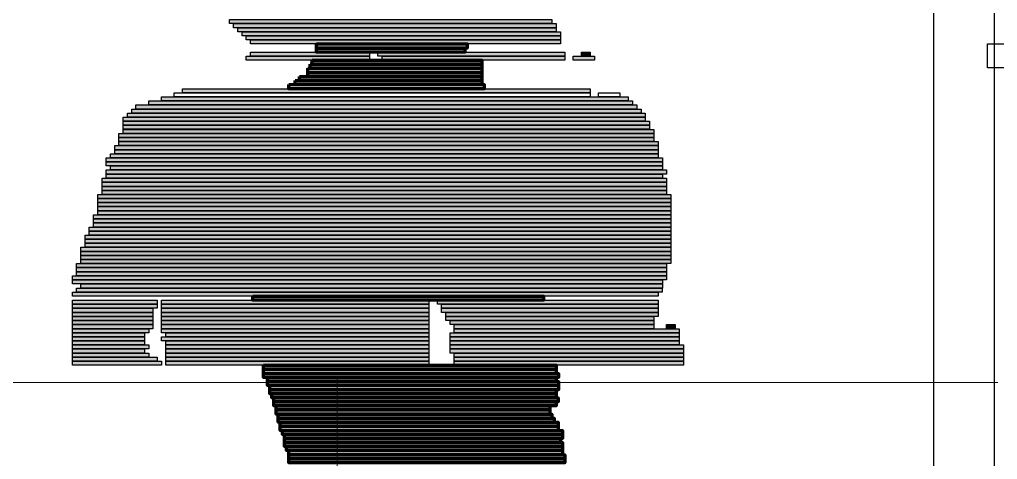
# Model space of a CAD drawing. Header units: millimetres. Extents: x 8 to 41779, y 4087 to 28530.
# Drawn here: x 17349 to 18826, y 16106 to 16771 of the extents above; entities that cross this region are included whole.
import ezdxf

# ---------------------------------------------------------------- set-up
doc = ezdxf.new("R2010")
doc.units = ezdxf.units.MM
doc.header["$LTSCALE"] = 50
for name, color, linetype in [('00_Wand_Bestand', 7, 'Continuous'), ('05_Linien_stark', 7, 'Continuous'), ('06_Linien_fein', 3, 'Continuous')]:
    doc.layers.add(name, color=color, linetype=linetype)

msp = doc.modelspace()

# ---------------------------------------------------------------- hatches: boundary and pattern name
at = {"layer": '00_Wand_Bestand'}
for points in [[(17665.7, 16771.2), (18153, 16771.2), (18153, 16765.1), (17665.7, 16765.1)], [(17672.1, 16765.1), (18159.5, 16765.1), (18159.5, 16758.9), (17672.1, 16758.9)], [(17678.5, 16758.9), (18159.4, 16758.9), (18159.4, 16752.8), (17678.5, 16752.8)], [(17684.9, 16752.8), (18165.9, 16752.8), (18165.9, 16746.6), (17684.9, 16746.6)], [(17691.3, 16746.6), (18165.9, 16746.6), (18165.9, 16740.5), (17691.3, 16740.5)], [(17697.7, 16740.5), (18165.8, 16740.5), (18165.8, 16734.3), (17697.7, 16734.3)], [(17691.3, 16715.9), (17877.3, 16715.9), (17877.3, 16709.7), (17691.3, 16709.7)], [(17697.7, 16722.1), (17877.3, 16722.1), (17877.3, 16715.9), (17697.7, 16715.9)], [(17890.1, 16722.1), (18172.3, 16722.1), (18172.3, 16715.9), (17890.1, 16715.9)], [(17896.6, 16715.9), (18172.3, 16715.9), (18172.3, 16709.7), (17896.6, 16709.7)], [(18185.1, 16715.9), (18217.2, 16715.9), (18217.2, 16709.7), (18185.1, 16709.7)], [(18197.9, 16722.1), (18210.8, 16722.1), (18210.8, 16715.9), (18197.9, 16715.9)], [(17595.1, 16666.7), (18210.7, 16666.7), (18210.7, 16660.6), (17595.1, 16660.6)], [(17563.1, 16654.4), (18268.4, 16654.4), (18268.4, 16648.3), (17563.1, 16648.3)], [(17518.2, 16636), (18287.7, 16636), (18287.7, 16629.8), (17518.2, 16629.8)], [(17524.6, 16642.1), (18281.3, 16642.1), (18281.3, 16636), (17524.6, 16636)], [(17543.9, 16648.3), (18274.9, 16648.3), (18274.9, 16642.1), (17543.9, 16642.1)], [(17505.4, 16623.7), (18294.1, 16623.7), (18294.1, 16617.5), (17505.4, 16617.5)], [(17511.8, 16629.8), (18294.1, 16629.8), (18294.1, 16623.7), (17511.8, 16623.7)], [(17505.4, 16617.5), (18300.5, 16617.5), (18300.5, 16611.4), (17505.4, 16611.4)], [(17505.4, 16611.4), (18300.5, 16611.4), (18300.5, 16605.3), (17505.4, 16605.3)], [(17498.9, 16599.1), (18306.9, 16599.1), (18306.9, 16592.9), (17498.9, 16592.9)], [(17498.9, 16592.9), (18306.9, 16592.9), (18306.9, 16586.8), (17498.9, 16586.8)], [(17505.4, 16605.2), (18306.9, 16605.2), (18306.9, 16599.1), (17505.4, 16599.1)], [(17492.5, 16580.6), (18313.3, 16580.6), (18313.3, 16574.5), (17492.5, 16574.5)], [(17498.9, 16586.8), (18313.3, 16586.8), (18313.3, 16580.6), (17498.9, 16580.6)], [(17479.7, 16562.2), (18319.8, 16562.2), (18319.8, 16556), (17479.7, 16556)], [(17486.1, 16568.4), (18313.4, 16568.4), (18313.4, 16562.2), (17486.1, 16562.2)], [(17492.5, 16574.5), (18313.3, 16574.5), (18313.3, 16568.3), (17492.5, 16568.3)], [(17479.7, 16556), (18319.8, 16556), (18319.8, 16549.9), (17479.7, 16549.9)], [(17486.1, 16549.9), (18319.8, 16549.9), (18319.8, 16543.8), (17486.1, 16543.8)], [(17479.7, 16543.8), (18326.2, 16543.8), (18326.2, 16537.6), (17479.7, 16537.6)], [(17479.7, 16537.6), (18319.8, 16537.6), (18319.8, 16531.4), (17479.7, 16531.4)], [(17473.3, 16531.4), (18326.2, 16531.4), (18326.2, 16525.3), (17473.3, 16525.3)], [(17473.3, 16525.3), (18326.2, 16525.3), (18326.2, 16519.1), (17473.3, 16519.1)], [(17473.3, 16519.1), (18326.2, 16519.1), (18326.2, 16513), (17473.3, 16513)], [(17466.9, 16506.8), (18332.6, 16506.8), (18332.6, 16500.7), (17466.9, 16500.7)], [(17473.3, 16513), (18326.2, 16513), (18326.2, 16506.8), (17473.3, 16506.8)], [(17466.9, 16500.7), (18332.6, 16500.7), (18332.6, 16494.5), (17466.9, 16494.5)], [(17466.9, 16494.5), (18332.6, 16494.5), (18332.6, 16488.4), (17466.9, 16488.4)], [(17466.9, 16488.4), (18332.6, 16488.4), (18332.6, 16482.2), (17466.9, 16482.2)], [(17460.5, 16476.1), (18332.6, 16476.1), (18332.6, 16470), (17460.5, 16470)], [(17466.9, 16482.2), (18332.6, 16482.2), (18332.6, 16476.1), (17466.9, 16476.1)], [(17460.5, 16470), (18332.6, 16470), (18332.6, 16463.8), (17460.5, 16463.8)], [(17460.5, 16463.8), (18332.6, 16463.8), (18332.6, 16457.6), (17460.5, 16457.6)], [(17447.7, 16445.3), (18332.6, 16445.3), (18332.6, 16439.2), (17447.7, 16439.2)], [(17454.1, 16457.6), (18332.6, 16457.6), (18332.6, 16451.5), (17454.1, 16451.5)], [(17454.1, 16451.5), (18332.6, 16451.5), (18332.6, 16445.3), (17454.1, 16445.3)], [(17447.7, 16439.2), (18332.6, 16439.2), (18332.6, 16433.1), (17447.7, 16433.1)], [(17447.7, 16433.1), (18332.6, 16433.1), (18332.6, 16426.9), (17447.7, 16426.9)], [(17441.3, 16426.9), (18332.6, 16426.9), (18332.6, 16420.7), (17441.3, 16420.7)], [(17441.3, 16420.7), (18332.6, 16420.7), (18332.6, 16414.6), (17441.3, 16414.6)], [(17441.3, 16414.6), (18332.6, 16414.6), (18332.6, 16408.5), (17441.3, 16408.5)], [(17434.8, 16402.3), (18326.2, 16402.3), (18326.2, 16396.2), (17434.8, 16396.2)], [(17441.3, 16408.5), (18332.6, 16408.5), (18332.6, 16402.3), (17441.3, 16402.3)], [(17434.8, 16396.2), (18326.2, 16396.2), (18326.2, 16390), (17434.8, 16390)], [(17434.8, 16390), (18326.2, 16390), (18326.2, 16383.9), (17434.8, 16383.9)], [(17428.5, 16383.9), (18326.2, 16383.9), (18326.2, 16377.7), (17428.5, 16377.7)], [(17428.5, 16377.7), (18319.8, 16377.7), (18319.8, 16371.6), (17428.5, 16371.6)], [(17441.3, 16371.6), (18319.8, 16371.6), (18319.8, 16365.4), (17441.3, 16365.4)], [(17428.5, 16359.3), (18313.4, 16359.3), (18313.4, 16353.1), (17428.5, 16353.1)], [(17434.8, 16365.4), (18319.7, 16365.4), (18319.7, 16359.3), (17434.8, 16359.3)], [(17428.5, 16347), (17556.7, 16347), (17556.7, 16340.8), (17428.5, 16340.8)], [(17428.5, 16340.8), (17556.7, 16340.8), (17556.7, 16334.7), (17428.5, 16334.7)], [(17563.1, 16347), (17967.1, 16347), (17967.1, 16340.8), (17563.1, 16340.8)], [(17563.1, 16340.8), (17967.1, 16340.8), (17967.1, 16334.7), (17563.1, 16334.7)], [(17979.9, 16347), (18313.4, 16347), (18313.4, 16340.8), (17979.9, 16340.8)], [(17986.3, 16340.8), (18313.3, 16340.8), (18313.3, 16334.7), (17986.3, 16334.7)], [(17428.5, 16334.7), (17550.3, 16334.7), (17550.3, 16328.5), (17428.5, 16328.5)], [(17428.5, 16328.5), (17550.3, 16328.5), (17550.3, 16322.4), (17428.5, 16322.4)], [(17563.1, 16334.7), (17967.1, 16334.7), (17967.1, 16328.5), (17563.1, 16328.5)], [(17563.1, 16328.5), (17967.1, 16328.5), (17967.1, 16322.4), (17563.1, 16322.4)], [(17986.3, 16334.7), (18313.3, 16334.7), (18313.3, 16328.5), (17986.3, 16328.5)], [(17992.7, 16328.5), (18313.3, 16328.5), (18313.3, 16322.4), (17992.7, 16322.4)], [(17428.5, 16322.4), (17550.3, 16322.4), (17550.3, 16316.3), (17428.5, 16316.3)], [(17428.5, 16316.3), (17550.3, 16316.3), (17550.3, 16310.1), (17428.5, 16310.1)], [(17563.1, 16322.4), (17967.1, 16322.4), (17967.1, 16316.3), (17563.1, 16316.3)], [(17563.1, 16316.3), (17967.1, 16316.3), (17967.1, 16310.1), (17563.1, 16310.1)], [(17992.7, 16322.4), (18306.9, 16322.4), (18306.9, 16316.3), (17992.7, 16316.3)], [(17999.1, 16316.3), (18306.9, 16316.3), (18306.9, 16310.1), (17999.1, 16310.1)], [(17428.5, 16310.1), (17550.3, 16310.1), (17550.3, 16303.9), (17428.5, 16303.9)], [(17428.5, 16303.9), (17543.9, 16303.9), (17543.9, 16297.8), (17428.5, 16297.8)], [(17428.5, 16297.8), (17537.5, 16297.8), (17537.5, 16291.6), (17428.5, 16291.6)], [(17563.1, 16310.1), (17967.1, 16310.1), (17967.1, 16303.9), (17563.1, 16303.9)], [(17563.1, 16303.9), (17967.1, 16303.9), (17967.1, 16297.8), (17563.1, 16297.8)], [(17569.5, 16297.8), (17967.1, 16297.8), (17967.1, 16291.6), (17569.5, 16291.6)], [(17999.1, 16297.8), (18345.4, 16297.8), (18345.4, 16291.6), (17999.1, 16291.6)], [(18005.5, 16310.1), (18306.9, 16310.1), (18306.9, 16303.9), (18005.5, 16303.9)], [(18005.5, 16303.9), (18345.4, 16303.9), (18345.4, 16297.8), (18005.5, 16297.8)], [(18326.2, 16310.1), (18339, 16310.1), (18339, 16303.9), (18326.2, 16303.9)], [(17428.5, 16291.6), (17537.5, 16291.6), (17537.5, 16285.5), (17428.5, 16285.5)], [(17428.5, 16285.5), (17537.5, 16285.5), (17537.5, 16279.3), (17428.5, 16279.3)], [(17563.1, 16291.6), (17967.1, 16291.6), (17967.1, 16285.5), (17563.1, 16285.5)], [(17569.5, 16285.5), (17967.1, 16285.5), (17967.1, 16279.3), (17569.5, 16279.3)], [(17999.1, 16291.6), (18345.4, 16291.6), (18345.4, 16285.5), (17999.1, 16285.5)], [(17999.1, 16285.5), (18345.4, 16285.5), (18345.4, 16279.3), (17999.1, 16279.3)], [(17428.5, 16279.3), (17543.9, 16279.3), (17543.9, 16273.2), (17428.5, 16273.2)], [(17428.5, 16273.2), (17537.5, 16273.2), (17537.5, 16267), (17428.5, 16267)], [(17428.5, 16267), (17543.9, 16267), (17543.9, 16260.9), (17428.5, 16260.9)], [(17569.5, 16279.3), (17967.1, 16279.3), (17967.1, 16273.2), (17569.5, 16273.2)], [(17569.5, 16273.2), (17967.1, 16273.2), (17967.1, 16267), (17569.5, 16267)], [(17569.5, 16267), (17967.1, 16267), (17967.1, 16260.9), (17569.5, 16260.9)], [(17999.1, 16279.3), (18351.8, 16279.3), (18351.8, 16273.2), (17999.1, 16273.2)], [(17999.1, 16273.2), (18351.8, 16273.2), (18351.8, 16267), (17999.1, 16267)], [(18005.5, 16267), (18351.8, 16267), (18351.8, 16260.9), (18005.5, 16260.9)], [(17428.5, 16260.9), (17556.7, 16260.9), (17556.7, 16254.7), (17428.5, 16254.7)], [(17428.5, 16254.7), (17563.1, 16254.7), (17563.1, 16248.6), (17428.5, 16248.6)], [(17569.5, 16260.9), (17967.1, 16260.9), (17967.1, 16254.7), (17569.5, 16254.7)], [(17569.5, 16254.7), (17967.1, 16254.7), (17967.1, 16248.6), (17569.5, 16248.6)], [(18005.5, 16260.9), (18351.8, 16260.9), (18351.8, 16254.7), (18005.5, 16254.7)], [(18005.5, 16254.7), (18351.8, 16254.7), (18351.8, 16248.6), (18005.5, 16248.6)]]:
    msp.add_hatch(color=7, dxfattribs=at).paths.add_polyline_path(points)

# ---------------------------------------------------------------- linework, layer by layer
for points in [[(17665.7, 16771.2), (18153, 16771.2), (18153, 16765.1), (17665.7, 16765.1)], [(17672.1, 16765.1), (18159.5, 16765.1), (18159.5, 16758.9), (17672.1, 16758.9)], [(17678.5, 16758.9), (18159.4, 16758.9), (18159.4, 16752.8), (17678.5, 16752.8)], [(17684.9, 16752.8), (18165.9, 16752.8), (18165.9, 16746.6), (17684.9, 16746.6)], [(17691.3, 16746.6), (18165.9, 16746.6), (18165.9, 16740.5), (17691.3, 16740.5)], [(17697.7, 16740.5), (18165.8, 16740.5), (18165.8, 16734.3), (17697.7, 16734.3)], [(17691.3, 16715.9), (17877.3, 16715.9), (17877.3, 16709.7), (17691.3, 16709.7)], [(17697.7, 16722.1), (17877.3, 16722.1), (17877.3, 16715.9), (17697.7, 16715.9)], [(17890.1, 16722.1), (18172.3, 16722.1), (18172.3, 16715.9), (17890.1, 16715.9)], [(17896.6, 16715.9), (18172.3, 16715.9), (18172.3, 16709.7), (17896.6, 16709.7)], [(18185.1, 16715.9), (18217.2, 16715.9), (18217.2, 16709.7), (18185.1, 16709.7)], [(18197.9, 16722.1), (18210.8, 16722.1), (18210.8, 16715.9), (18197.9, 16715.9)], [(17595.1, 16666.7), (18210.7, 16666.7), (18210.7, 16660.6), (17595.1, 16660.6)], [(17563.1, 16654.4), (18268.4, 16654.4), (18268.4, 16648.3), (17563.1, 16648.3)], [(17518.2, 16636), (18287.7, 16636), (18287.7, 16629.8), (17518.2, 16629.8)], [(17524.6, 16642.1), (18281.3, 16642.1), (18281.3, 16636), (17524.6, 16636)], [(17543.9, 16648.3), (18274.9, 16648.3), (18274.9, 16642.1), (17543.9, 16642.1)], [(17505.4, 16623.7), (18294.1, 16623.7), (18294.1, 16617.5), (17505.4, 16617.5)], [(17511.8, 16629.8), (18294.1, 16629.8), (18294.1, 16623.7), (17511.8, 16623.7)], [(17505.4, 16617.5), (18300.5, 16617.5), (18300.5, 16611.4), (17505.4, 16611.4)], [(17505.4, 16611.4), (18300.5, 16611.4), (18300.5, 16605.3), (17505.4, 16605.3)], [(17498.9, 16599.1), (18306.9, 16599.1), (18306.9, 16592.9), (17498.9, 16592.9)], [(17498.9, 16592.9), (18306.9, 16592.9), (18306.9, 16586.8), (17498.9, 16586.8)], [(17505.4, 16605.2), (18306.9, 16605.2), (18306.9, 16599.1), (17505.4, 16599.1)], [(17492.5, 16580.6), (18313.3, 16580.6), (18313.3, 16574.5), (17492.5, 16574.5)], [(17498.9, 16586.8), (18313.3, 16586.8), (18313.3, 16580.6), (17498.9, 16580.6)], [(17479.7, 16562.2), (18319.8, 16562.2), (18319.8, 16556), (17479.7, 16556)], [(17486.1, 16568.4), (18313.4, 16568.4), (18313.4, 16562.2), (17486.1, 16562.2)], [(17492.5, 16574.5), (18313.3, 16574.5), (18313.3, 16568.3), (17492.5, 16568.3)], [(17479.7, 16556), (18319.8, 16556), (18319.8, 16549.9), (17479.7, 16549.9)], [(17486.1, 16549.9), (18319.8, 16549.9), (18319.8, 16543.8), (17486.1, 16543.8)], [(17479.7, 16543.8), (18326.2, 16543.8), (18326.2, 16537.6), (17479.7, 16537.6)], [(17479.7, 16537.6), (18319.8, 16537.6), (18319.8, 16531.4), (17479.7, 16531.4)], [(17473.3, 16531.4), (18326.2, 16531.4), (18326.2, 16525.3), (17473.3, 16525.3)], [(17473.3, 16525.3), (18326.2, 16525.3), (18326.2, 16519.1), (17473.3, 16519.1)], [(17473.3, 16519.1), (18326.2, 16519.1), (18326.2, 16513), (17473.3, 16513)], [(17466.9, 16506.8), (18332.6, 16506.8), (18332.6, 16500.7), (17466.9, 16500.7)], [(17473.3, 16513), (18326.2, 16513), (18326.2, 16506.8), (17473.3, 16506.8)], [(17466.9, 16500.7), (18332.6, 16500.7), (18332.6, 16494.5), (17466.9, 16494.5)], [(17466.9, 16494.5), (18332.6, 16494.5), (18332.6, 16488.4), (17466.9, 16488.4)], [(17466.9, 16488.4), (18332.6, 16488.4), (18332.6, 16482.2), (17466.9, 16482.2)], [(17460.5, 16476.1), (18332.6, 16476.1), (18332.6, 16470), (17460.5, 16470)], [(17466.9, 16482.2), (18332.6, 16482.2), (18332.6, 16476.1), (17466.9, 16476.1)], [(17460.5, 16470), (18332.6, 16470), (18332.6, 16463.8), (17460.5, 16463.8)], [(17460.5, 16463.8), (18332.6, 16463.8), (18332.6, 16457.6), (17460.5, 16457.6)], [(17447.7, 16445.3), (18332.6, 16445.3), (18332.6, 16439.2), (17447.7, 16439.2)], [(17454.1, 16457.6), (18332.6, 16457.6), (18332.6, 16451.5), (17454.1, 16451.5)], [(17454.1, 16451.5), (18332.6, 16451.5), (18332.6, 16445.3), (17454.1, 16445.3)], [(17447.7, 16439.2), (18332.6, 16439.2), (18332.6, 16433.1), (17447.7, 16433.1)], [(17447.7, 16433.1), (18332.6, 16433.1), (18332.6, 16426.9), (17447.7, 16426.9)], [(17441.3, 16426.9), (18332.6, 16426.9), (18332.6, 16420.7), (17441.3, 16420.7)], [(17441.3, 16420.7), (18332.6, 16420.7), (18332.6, 16414.6), (17441.3, 16414.6)], [(17441.3, 16414.6), (18332.6, 16414.6), (18332.6, 16408.5), (17441.3, 16408.5)], [(17434.8, 16402.3), (18326.2, 16402.3), (18326.2, 16396.2), (17434.8, 16396.2)], [(17441.3, 16408.5), (18332.6, 16408.5), (18332.6, 16402.3), (17441.3, 16402.3)], [(17434.8, 16396.2), (18326.2, 16396.2), (18326.2, 16390), (17434.8, 16390)], [(17434.8, 16390), (18326.2, 16390), (18326.2, 16383.9), (17434.8, 16383.9)], [(17428.5, 16383.9), (18326.2, 16383.9), (18326.2, 16377.7), (17428.5, 16377.7)], [(17428.5, 16377.7), (18319.8, 16377.7), (18319.8, 16371.6), (17428.5, 16371.6)], [(17441.3, 16371.6), (18319.8, 16371.6), (18319.8, 16365.4), (17441.3, 16365.4)], [(17428.5, 16359.3), (18313.4, 16359.3), (18313.4, 16353.1), (17428.5, 16353.1)], [(17434.8, 16365.4), (18319.7, 16365.4), (18319.7, 16359.3), (17434.8, 16359.3)], [(17428.5, 16347), (17556.7, 16347), (17556.7, 16340.8), (17428.5, 16340.8)], [(17428.5, 16340.8), (17556.7, 16340.8), (17556.7, 16334.7), (17428.5, 16334.7)], [(17563.1, 16347), (17967.1, 16347), (17967.1, 16340.8), (17563.1, 16340.8)], [(17563.1, 16340.8), (17967.1, 16340.8), (17967.1, 16334.7), (17563.1, 16334.7)], [(17979.9, 16347), (18313.4, 16347), (18313.4, 16340.8), (17979.9, 16340.8)], [(17986.3, 16340.8), (18313.3, 16340.8), (18313.3, 16334.7), (17986.3, 16334.7)], [(17428.5, 16334.7), (17550.3, 16334.7), (17550.3, 16328.5), (17428.5, 16328.5)], [(17428.5, 16328.5), (17550.3, 16328.5), (17550.3, 16322.4), (17428.5, 16322.4)], [(17563.1, 16334.7), (17967.1, 16334.7), (17967.1, 16328.5), (17563.1, 16328.5)], [(17563.1, 16328.5), (17967.1, 16328.5), (17967.1, 16322.4), (17563.1, 16322.4)], [(17986.3, 16334.7), (18313.3, 16334.7), (18313.3, 16328.5), (17986.3, 16328.5)], [(17992.7, 16328.5), (18313.3, 16328.5), (18313.3, 16322.4), (17992.7, 16322.4)], [(17428.5, 16322.4), (17550.3, 16322.4), (17550.3, 16316.3), (17428.5, 16316.3)], [(17428.5, 16316.3), (17550.3, 16316.3), (17550.3, 16310.1), (17428.5, 16310.1)], [(17563.1, 16322.4), (17967.1, 16322.4), (17967.1, 16316.3), (17563.1, 16316.3)], [(17563.1, 16316.3), (17967.1, 16316.3), (17967.1, 16310.1), (17563.1, 16310.1)], [(17992.7, 16322.4), (18306.9, 16322.4), (18306.9, 16316.3), (17992.7, 16316.3)], [(17999.1, 16316.3), (18306.9, 16316.3), (18306.9, 16310.1), (17999.1, 16310.1)], [(17428.5, 16310.1), (17550.3, 16310.1), (17550.3, 16303.9), (17428.5, 16303.9)], [(17428.5, 16303.9), (17543.9, 16303.9), (17543.9, 16297.8), (17428.5, 16297.8)], [(17428.5, 16297.8), (17537.5, 16297.8), (17537.5, 16291.6), (17428.5, 16291.6)], [(17563.1, 16310.1), (17967.1, 16310.1), (17967.1, 16303.9), (17563.1, 16303.9)], [(17563.1, 16303.9), (17967.1, 16303.9), (17967.1, 16297.8), (17563.1, 16297.8)], [(17569.5, 16297.8), (17967.1, 16297.8), (17967.1, 16291.6), (17569.5, 16291.6)], [(17999.1, 16297.8), (18345.4, 16297.8), (18345.4, 16291.6), (17999.1, 16291.6)], [(18005.5, 16310.1), (18306.9, 16310.1), (18306.9, 16303.9), (18005.5, 16303.9)], [(18005.5, 16303.9), (18345.4, 16303.9), (18345.4, 16297.8), (18005.5, 16297.8)], [(18326.2, 16310.1), (18339, 16310.1), (18339, 16303.9), (18326.2, 16303.9)], [(17428.5, 16291.6), (17537.5, 16291.6), (17537.5, 16285.5), (17428.5, 16285.5)], [(17428.5, 16285.5), (17537.5, 16285.5), (17537.5, 16279.3), (17428.5, 16279.3)], [(17563.1, 16291.6), (17967.1, 16291.6), (17967.1, 16285.5), (17563.1, 16285.5)], [(17569.5, 16285.5), (17967.1, 16285.5), (17967.1, 16279.3), (17569.5, 16279.3)], [(17999.1, 16291.6), (18345.4, 16291.6), (18345.4, 16285.5), (17999.1, 16285.5)], [(17999.1, 16285.5), (18345.4, 16285.5), (18345.4, 16279.3), (17999.1, 16279.3)], [(17428.5, 16279.3), (17543.9, 16279.3), (17543.9, 16273.2), (17428.5, 16273.2)], [(17428.5, 16273.2), (17537.5, 16273.2), (17537.5, 16267), (17428.5, 16267)], [(17428.5, 16267), (17543.9, 16267), (17543.9, 16260.9), (17428.5, 16260.9)], [(17569.5, 16279.3), (17967.1, 16279.3), (17967.1, 16273.2), (17569.5, 16273.2)], [(17569.5, 16273.2), (17967.1, 16273.2), (17967.1, 16267), (17569.5, 16267)], [(17569.5, 16267), (17967.1, 16267), (17967.1, 16260.9), (17569.5, 16260.9)], [(17999.1, 16279.3), (18351.8, 16279.3), (18351.8, 16273.2), (17999.1, 16273.2)], [(17999.1, 16273.2), (18351.8, 16273.2), (18351.8, 16267), (17999.1, 16267)], [(18005.5, 16267), (18351.8, 16267), (18351.8, 16260.9), (18005.5, 16260.9)], [(17428.5, 16260.9), (17556.7, 16260.9), (17556.7, 16254.7), (17428.5, 16254.7)], [(17428.5, 16254.7), (17563.1, 16254.7), (17563.1, 16248.6), (17428.5, 16248.6)], [(17569.5, 16260.9), (17967.1, 16260.9), (17967.1, 16254.7), (17569.5, 16254.7)], [(17569.5, 16254.7), (17967.1, 16254.7), (17967.1, 16248.6), (17569.5, 16248.6)], [(18005.5, 16260.9), (18351.8, 16260.9), (18351.8, 16254.7), (18005.5, 16254.7)], [(18005.5, 16254.7), (18351.8, 16254.7), (18351.8, 16248.6), (18005.5, 16248.6)]]:
    msp.add_lwpolyline(points, close=True, dxfattribs=at)
at = {"layer": '05_Linien_stark', "lineweight": 15}
for p, q in [((16826.5, 16222.7), (18826.5, 16222.7)), ((17828.6, 16229.6), (17828.6, 15119.6))]:
    msp.add_line(p, q, dxfattribs=at)
at = {"layer": '05_Linien_stark', "lineweight": 25}
msp.add_lwpolyline([(18730.1, 19282.2), (18820.9, 19282.2), (18820.9, 12196.3), (18730.1, 12196.3)], close=True, dxfattribs=at)
at = {"layer": '05_Linien_stark', "lineweight": 211}
for points in [[(17797.1, 16734.3), (18024.8, 16734.3), (18024.8, 16728.2), (17797.1, 16728.2)], [(17797.1, 16728.2), (18021.6, 16728.2), (18021.6, 16722.1), (17797.1, 16722.1)], [(17790.7, 16709.7), (18047.2, 16709.7), (18047.2, 16703.6), (17790.7, 16703.6)], [(17784.3, 16697.5), (18047.2, 16697.5), (18047.2, 16691.3), (17784.3, 16691.3)], [(17787.5, 16703.6), (18047.2, 16703.6), (18047.2, 16697.5), (17787.5, 16697.5)], [(17771.5, 16685.2), (18047.2, 16685.2), (18047.2, 16679), (17771.5, 16679)], [(17784.3, 16691.3), (18047.2, 16691.3), (18047.2, 16685.2), (17784.3, 16685.2)], [(17755.5, 16672.9), (18050.4, 16672.9), (18050.4, 16666.7), (17755.5, 16666.7)], [(17765.1, 16679), (18047.2, 16679), (18047.2, 16672.9), (17765.1, 16672.9)], [(17701, 16353.1), (18140.2, 16353.1), (18140.2, 16347), (17701, 16347)], [(17717, 16248.6), (18159.5, 16248.6), (18159.5, 16242.5), (17717, 16242.5)], [(17717, 16242.5), (18159.5, 16242.5), (18159.5, 16236.3), (17717, 16236.3)], [(17717, 16236.3), (18162.7, 16236.3), (18162.7, 16230.1), (17717, 16230.1)], [(17723.4, 16230.1), (18159.5, 16230.1), (18159.5, 16224), (17723.4, 16224)], [(17723.4, 16224), (18162.7, 16224), (18162.7, 16217.8), (17723.4, 16217.8)], [(17726.6, 16217.8), (18162.7, 16217.8), (18162.7, 16211.7), (17726.6, 16211.7)], [(17726.6, 16211.7), (18159.4, 16211.7), (18159.4, 16205.6), (17726.6, 16205.6)], [(17729.8, 16205.6), (18159.4, 16205.6), (18159.4, 16199.4), (17729.8, 16199.4)], [(17733, 16199.4), (18162.6, 16199.4), (18162.6, 16193.2), (17733, 16193.2)], [(17733, 16193.2), (18159.4, 16193.2), (18159.4, 16187.1), (17733, 16187.1)], [(17736.2, 16187.1), (18149.8, 16187.1), (18149.8, 16181), (17736.2, 16181)], [(17736.2, 16181), (18149.8, 16181), (18149.8, 16174.8), (17736.2, 16174.8)], [(17739.4, 16174.8), (18153, 16174.8), (18153, 16168.7), (17739.4, 16168.7)], [(17739.4, 16168.7), (18156.2, 16168.7), (18156.2, 16162.5), (17739.4, 16162.5)], [(17742.6, 16162.5), (18162.6, 16162.5), (18162.6, 16156.4), (17742.6, 16156.4)], [(17742.6, 16156.4), (18162.6, 16156.4), (18162.6, 16150.2), (17742.6, 16150.2)], [(17745.8, 16150.2), (18169.1, 16150.2), (18169.1, 16144.1), (17745.8, 16144.1)], [(17749, 16144.1), (18169, 16144.1), (18169, 16137.9), (17749, 16137.9)], [(17749, 16137.9), (18165.8, 16137.9), (18165.8, 16131.8), (17749, 16131.8)], [(17749, 16131.8), (18169, 16131.8), (18169, 16125.6), (17749, 16125.6)], [(17752.2, 16125.6), (18169.1, 16125.6), (18169.1, 16119.5), (17752.2, 16119.5)], [(17755.5, 16119.5), (18169.1, 16119.5), (18169.1, 16113.3), (17755.5, 16113.3)], [(17755.5, 16113.3), (18172.3, 16113.3), (18172.3, 16107.2), (17755.5, 16107.2)], [(17755.5, 16107.2), (18172.3, 16107.2), (18172.3, 16101), (17755.5, 16101)]]:
    msp.add_lwpolyline(points, close=True, dxfattribs=at)
at = {"layer": '05_Linien_stark', "lineweight": 30}
msp.add_lwpolyline([(18811.2, 16734.7), (19053.1, 16734.7), (19053.1, 16698.2), (18811.2, 16698.2)], close=True, dxfattribs=at)
at = {"layer": '06_Linien_fein'}
for points in [[(17582.3, 16660.6), (18210.8, 16660.6), (18210.8, 16654.4), (17582.3, 16654.4)], [(18223.6, 16660.6), (18255.6, 16660.6), (18255.6, 16654.4), (18223.6, 16654.4)]]:
    msp.add_lwpolyline(points, close=True, dxfattribs=at)

doc.saveas('drawing.dxf')
